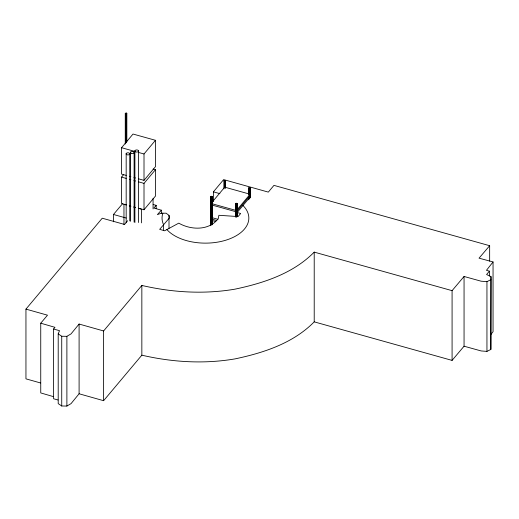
<?xml version="1.0" encoding="UTF-8"?>
<svg xmlns="http://www.w3.org/2000/svg" width="519" height="519" viewBox="0 0 519 519"><rect width="100%" height="100%" fill="white"/><g stroke="black" fill="none" stroke-linecap="round" stroke-linejoin="round"><path stroke-width="0.78" d="M58.024 400L53.567 398.754L53.567 329.02L59.51 330.674L58.206 333.879L58.206 403.62L61.729 405.994L66.886 406.066L71.032 403.639L79.096 393.778L103.612 400.694L141.843 355.178C172.321 362.243 204.058 364.189 234.984 358.895C263.626 352.868 293.203 343.215 314.216 321.858L452.081 360.4L464.057 346.205L481.132 350.941L486.945 351.389L490.864 349.43L490.993 276.601L486.588 274.545L489.391 271.152L486.452 270.321L493.05 261.952L479.043 258.17L489.657 245.708L273.961 185.374L268.317 192.108L223.624 179.606L213.406 191.842L213.406 201.573M490.864 349.43L490.993 276.601M125.261 143.984L125.261 113.382L126.046 112.934L126.831 113.382L126.831 141.564M126.831 113.382L126.046 113.836L125.261 113.382M490.695 334.684L493.05 331.693L493.05 261.952M490.864 279.689L486.945 281.655L481.132 281.201L464.057 276.471L452.081 290.659L314.216 252.117C293.203 273.481 263.626 283.127 234.984 289.154C204.058 294.455 172.321 292.502 141.843 285.444L103.612 330.96L79.096 324.044L71.032 333.899L66.886 336.331L61.729 336.254L58.206 333.879M127.629 220.731L124.541 224.448L102.243 218.207L25.95 309.116L25.95 378.851L40.573 382.97M126.214 175.396L121.569 174.099L121.569 147.714L133.013 134.038L155.453 140.292L155.453 166.683L144.01 180.359L138.592 178.847M126.214 204.797L121.569 203.506L121.569 177.115L123.652 174.631M144.01 180.359L144.01 153.974L155.453 140.292M138.592 208.249L144.01 209.76L144.01 183.376L155.453 169.7L153.137 169.051M144.01 209.76L155.453 196.085L155.453 169.7M53.567 329.02L54.975 327.34L40.742 323.194L40.742 392.928L53.476 396.639M212.083 202.267L224.221 187.761M236.93 209.942L250.08 194.229M236.93 211.259L250.08 195.546M249.574 197.661L237.151 212.505L240.66 213.497L238.085 216.572L218.888 215.288L218.265 218.622C209.099 230.812 190.921 230.151 178.77 223.151L164.633 230.78L159.67 229.346L169.395 217.967L169.006 215.366L166.099 213.199L161.266 213.199L157.38 214.645L161.331 210.182L153.89 208.067L156.174 205.355L153.157 204.505M113.473 221.775L113.473 214.477L122.64 203.597M40.742 323.194L47.495 315.182L25.95 309.116M223.916 188.864L223.916 180.787L224.604 180.385L225.557 180.936L225.557 187.398M210.662 196.623L211.35 196.221L212.303 196.772L211.609 197.168L210.662 196.623L210.662 225.7M248.848 187.742L249.289 188.241L250.489 187.891L249.535 187.34L248.848 187.742L248.848 195.008M235.594 203.578L236.547 204.123L237.241 203.727L236.288 203.176L235.594 203.578L235.594 216.501M223.916 180.787L224.863 181.332L225.557 180.936M121.569 147.714L135.498 151.6M138.592 152.463L144.01 153.974M224.727 187.158L248.543 193.801M129.309 176.259L130.859 176.687M133.954 177.556L135.498 177.985M121.569 177.115L126.214 178.413M129.309 179.276L130.859 179.704M133.954 180.567L135.498 181.001M138.592 181.864L144.01 183.376M211.843 203.688L235.658 210.331M211.843 205.011L235.658 211.648M217.948 219.31L212.518 217.798L212.518 204.603M211.843 219.148L216.449 220.432M211.843 220.465L215.683 221.535M129.309 205.66L130.859 206.095M133.954 206.958L135.498 207.386M126.24 204.953L123.963 204.317L123.963 224.448M129.276 205.803L130.794 206.225M133.831 207.068L135.349 207.496M138.385 208.34L141.421 209.189L141.421 222.878M113.473 214.477L126.188 218.032M213.406 191.842L219.874 193.658M242.996 205.524L243.022 205.55A43.395 25.055 0 0 1 227.14 239.778A43.395 25.055 0 0 1 167.858 230.605L166.891 229.56M163.517 224.565L163.608 230.41M489.657 245.708L489.657 261.115M489.391 271.152L489.391 276.017M486.945 281.655L486.945 351.389M464.057 276.471L464.057 346.205M452.081 290.659L452.081 360.4M314.216 252.117L314.216 321.858M250.489 187.891L250.489 197.583M250.255 188.157L250.255 197.849M249.801 188.287L249.801 197.979M249.289 188.241L249.289 194.703M249.289 196.318L249.289 197.934M248.925 188.034L248.925 194.495M248.925 196.922L248.925 198.537M248.848 196.623L248.848 199.854M248.633 197.291L248.633 199.62M237.241 203.727L237.241 216.65M237.157 203.435L237.151 216.559M237.008 203.993L237.008 216.916M236.547 204.123L236.547 217.052M236.041 204.077L236.041 217M235.827 203.312L235.827 209.773M235.827 211.389L235.827 217.046M235.678 203.87L235.678 216.793M225.324 181.202L225.324 188.468M224.863 181.332L224.863 187.794M224.357 181.287L224.357 187.748M212.518 220.062L212.518 224.714M212.226 196.48L212.303 203.234M212.226 204.557L212.303 218.583M212.303 220.199L212.226 224.753M212.07 197.032L212.07 224.5M211.609 197.168L211.609 224.636M211.103 197.123L211.103 224.591M210.896 196.357L210.896 225.434M210.74 196.915L210.74 225.188M169.006 215.366L169.006 228.341M161.331 210.182L161.331 213.426M156.174 205.355L156.174 208.599M153.066 198.492L153.066 208.956M141.843 285.444L141.843 355.178M138.469 150.724L138.469 222.508M134.908 150.724L134.901 222.508M134.11 152.145L134.11 222.113M130.541 152.145L130.541 221.308M129.744 153.566L129.744 220.912M126.604 113.064L126.604 142.693M126.175 153.566L126.175 222.774M126.046 113.836L126.046 142.822M125.494 113.706L125.494 143.497M103.612 330.96L103.612 400.694M79.096 324.044L79.096 393.778M66.886 336.331L66.886 406.066M61.729 336.254L61.729 405.994M163.524 224.565A43.395 25.055 0 0 1 162.875 213.199M135.381 151.756A1.849 1.064 0 0 0 138.469 151.276A1.849 1.064 0 0 0 136.212 149.972A1.849 1.064 0 0 0 135.381 151.756M131.022 153.176A1.849 1.064 0 0 0 134.11 152.696A1.849 1.064 0 0 0 131.845 151.392A1.849 1.064 0 0 0 131.022 153.176M126.655 154.597A1.849 1.064 0 0 0 129.744 154.117A1.849 1.064 0 0 0 127.486 152.813A1.849 1.064 0 0 0 126.655 154.597"/></g></svg>
